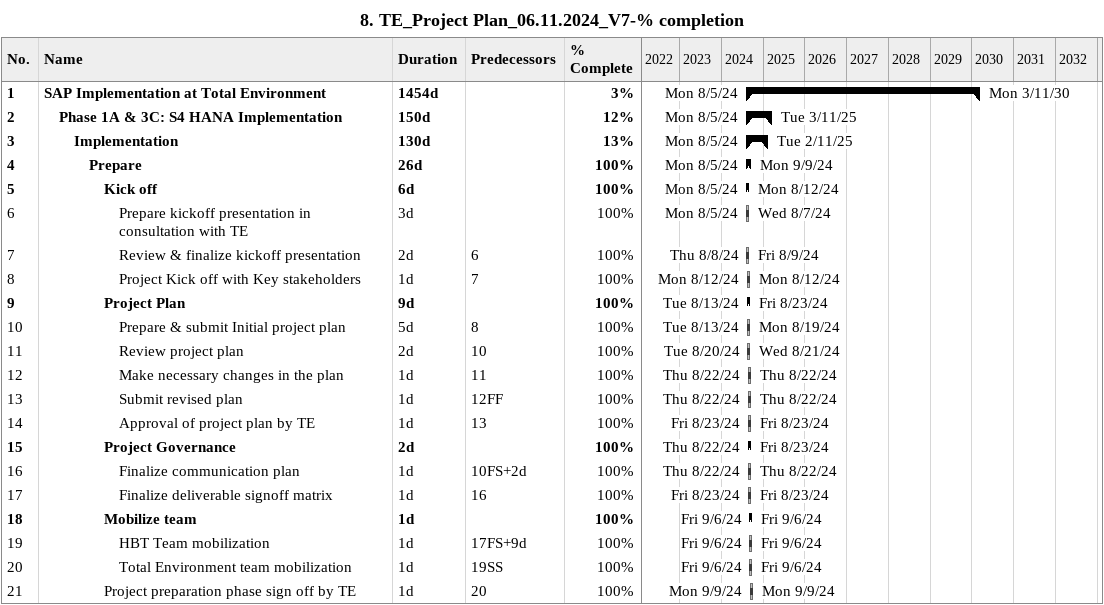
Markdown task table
8. TE_Project Plan_06.11.2024_V7-% completion

| ID | Level | Task | Duration | Start | Finish | Predecessors | % complete |
|---|---|---|---|---|---|---|---|
| 1 | 1 | **SAP Implementation at Total Environment** | 1454d | 2024-08-05 | 2030-03-11 |  | 3 |
| 2 | 2 | **Phase 1A & 3C: S4 HANA Implementation** | 150d | 2024-08-05 | 2025-03-11 |  | 12 |
| 3 | 3 | **Implementation** | 130d | 2024-08-05 | 2025-02-11 |  | 13 |
| 4 | 4 | **Prepare** | 26d | 2024-08-05 | 2024-09-09 |  | 100 |
| 5 | 5 | **Kick off** | 6d | 2024-08-05 | 2024-08-12 |  | 100 |
| 6 | 6 | Prepare kickoff presentation in consultation with TE | 3d | 2024-08-05 | 2024-08-07 |  | 100 |
| 7 | 6 | Review & finalize kickoff presentation | 2d | 2024-08-08 | 2024-08-09 | 6 | 100 |
| 8 | 6 | Project Kick off with Key stakeholders | 1d | 2024-08-12 | 2024-08-12 | 7 | 100 |
| 9 | 5 | **Project Plan** | 9d | 2024-08-13 | 2024-08-23 |  | 100 |
| 10 | 6 | Prepare & submit Initial project plan | 5d | 2024-08-13 | 2024-08-19 | 8 | 100 |
| 11 | 6 | Review project plan | 2d | 2024-08-20 | 2024-08-21 | 10 | 100 |
| 12 | 6 | Make necessary changes in the plan | 1d | 2024-08-22 | 2024-08-22 | 11 | 100 |
| 13 | 6 | Submit revised plan | 1d | 2024-08-22 | 2024-08-22 | 12FF | 100 |
| 14 | 6 | Approval of project plan by TE | 1d | 2024-08-23 | 2024-08-23 | 13 | 100 |
| 15 | 5 | **Project Governance** | 2d | 2024-08-22 | 2024-08-23 |  | 100 |
| 16 | 6 | Finalize communication plan | 1d | 2024-08-22 | 2024-08-22 | 10FS+2d | 100 |
| 17 | 6 | Finalize deliverable signoff matrix | 1d | 2024-08-23 | 2024-08-23 | 16 | 100 |
| 18 | 5 | **Mobilize team** | 1d | 2024-09-06 | 2024-09-06 |  | 100 |
| 19 | 6 | HBT Team mobilization | 1d | 2024-09-06 | 2024-09-06 | 17FS+9d | 100 |
| 20 | 6 | Total Environment team mobilization | 1d | 2024-09-06 | 2024-09-06 | 19SS | 100 |
| 21 | 5 | Project preparation phase sign off by TE | 1d | 2024-09-09 | 2024-09-09 | 20 | 100 |
